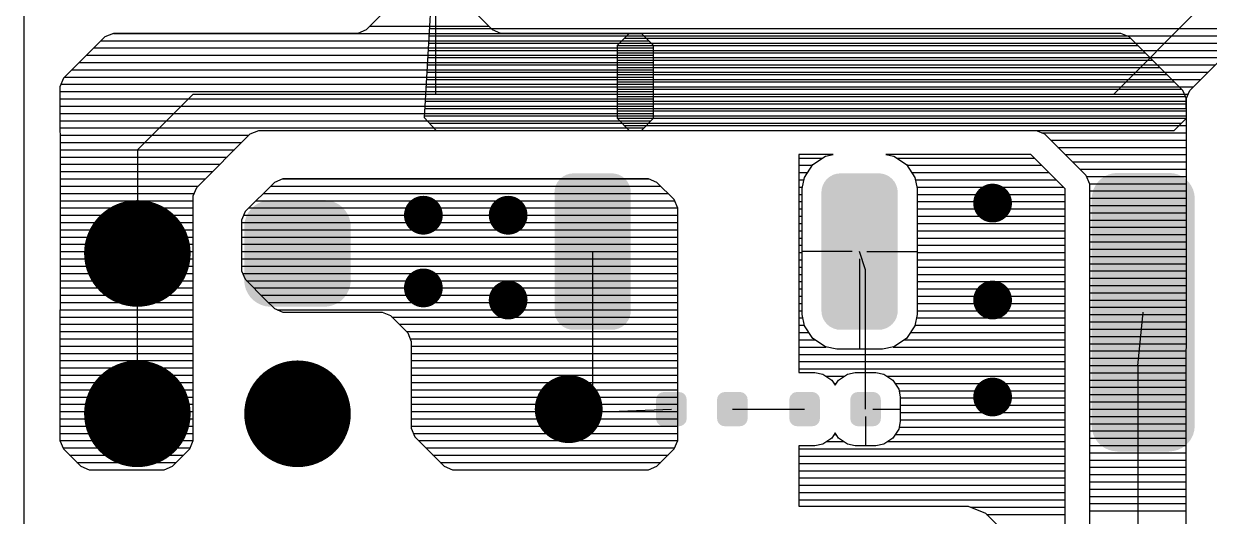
# Model space of a CAD drawing. Extents: x 295 to 953, y 10 to 290.
# Drawn here: x 522.5 to 590.9, y 114.9 to 143.3 of the extents above; entities that cross this region are included whole.
import ezdxf

# ---------------------------------------------------------------- set-up
doc = ezdxf.new("R2010")
doc.units = 0
doc.header["$LTSCALE"] = 5
doc.header["$MEASUREMENT"] = 0
doc.layers.get('0').update_dxf_attribs({"linetype": 'CONTINUOUS', "lineweight": 25})

msp = doc.modelspace()

# ---------------------------------------------------------------- linework, layer by layer
for p, q in [((522.478, 271.397), (522.478, 75.599)), ((546.227, 153.239), (546.227, 139.269)), ((546.227, 149.048), (545.567, 137.917)), ((543.924, 144.656), (542.237, 142.968)), ((549.512, 142.968), (547.825, 144.656)), ((590.232, 144.159), (585.343, 139.269)), ((542.237, 142.968), (541.745, 142.762)), ((542.455, 143.181), (549.3, 143.181)), ((545.869, 143.041), (614.959, 143.041)), ((550.004, 142.762), (549.512, 142.968)), ((527.16, 142.56), (524.774, 140.174)), ((526.942, 142.343), (558.52, 142.343)), ((527.652, 142.762), (527.16, 142.56)), ((527.652, 142.762), (550.004, 142.762)), ((541.745, 142.762), (527.652, 142.762)), ((545.847, 142.622), (592.976, 142.622)), ((550.004, 142.762), (558.101, 142.762)), ((558.101, 142.762), (550.004, 142.762)), ((557.403, 142.762), (556.704, 142.063)), ((557.118, 142.482), (586.32, 142.482)), ((579.056, 142.762), (557.403, 142.762)), ((558.8, 142.063), (558.101, 142.762)), ((585.75, 142.762), (579.056, 142.762)), ((586.242, 142.56), (585.75, 142.762)), ((589.327, 139.476), (586.242, 142.56)), ((589.735, 139.476), (592.819, 142.56)), ((526.523, 141.923), (558.8, 141.923)), ((545.796, 141.784), (592.043, 141.784)), ((545.819, 142.203), (592.462, 142.203)), ((556.704, 142.063), (586.74, 142.063)), ((556.704, 142.063), (556.704, 137.872)), ((556.704, 141.644), (587.159, 141.644)), ((558.8, 137.872), (558.8, 142.063)), ((525.685, 141.085), (558.8, 141.085)), ((526.104, 141.504), (558.8, 141.504)), ((545.746, 140.946), (591.204, 140.946)), ((545.774, 141.365), (591.623, 141.365)), ((556.704, 141.225), (587.578, 141.225)), ((524.774, 140.174), (524.567, 139.683)), ((524.847, 140.247), (558.8, 140.247)), ((525.266, 140.666), (558.8, 140.666)), ((545.724, 140.526), (590.785, 140.526)), ((556.704, 140.806), (587.997, 140.806)), ((556.704, 140.387), (588.416, 140.387)), ((524.567, 139.683), (524.573, 134.38)), ((524.635, 139.828), (558.8, 139.828)), ((545.673, 139.688), (589.947, 139.688)), ((545.696, 140.107), (590.366, 140.107)), ((556.704, 139.968), (588.835, 139.968)), ((556.704, 139.549), (589.254, 139.549)), ((524.567, 139.409), (558.8, 139.409)), ((524.567, 138.99), (558.8, 138.99)), ((532.257, 139.269), (529.032, 136.05)), ((532.257, 139.269), (546.227, 139.269)), ((545.623, 138.85), (589.528, 138.85)), ((545.651, 139.269), (589.651, 139.269)), ((556.704, 139.129), (589.466, 139.129)), ((589.534, 138.984), (589.327, 139.476)), ((589.528, 138.984), (589.735, 139.476)), ((589.534, 137.872), (589.528, 138.984)), ((589.534, 135.777), (589.534, 138.984)), ((524.567, 138.571), (558.8, 138.571)), ((524.567, 138.152), (558.8, 138.152)), ((545.601, 138.431), (589.528, 138.431)), ((556.704, 138.71), (589.534, 138.71)), ((556.704, 138.291), (589.534, 138.291)), ((524.567, 137.732), (558.654, 137.732)), ((545.567, 137.917), (546.266, 137.174)), ((545.573, 138.012), (589.528, 138.012)), ((545.869, 137.593), (589.254, 137.593)), ((556.704, 137.872), (589.534, 137.872)), ((556.704, 137.872), (557.403, 137.174)), ((557.123, 137.453), (589.534, 137.453)), ((558.101, 137.174), (558.8, 137.872)), ((588.835, 137.174), (589.534, 137.872)), ((524.567, 137.313), (558.235, 137.313)), ((524.567, 136.894), (535.464, 136.894)), ((532.458, 133.888), (535.542, 136.972)), ((535.542, 136.972), (536.034, 137.174)), ((536.034, 137.174), (558.101, 137.174)), ((546.266, 137.174), (588.835, 137.174)), ((546.266, 137.174), (588.835, 137.174)), ((557.403, 137.174), (580.861, 137.174)), ((580.861, 137.174), (581.353, 136.972)), ((581.196, 137.034), (589.534, 137.034)), ((581.353, 136.972), (583.739, 134.586)), ((524.567, 136.475), (535.045, 136.475)), ((581.71, 136.615), (589.534, 136.615)), ((582.129, 136.196), (589.534, 136.196)), ((524.567, 136.056), (534.626, 136.056)), ((524.567, 135.637), (534.207, 135.637)), ((529.032, 136.05), (529.032, 130.082)), ((569.171, 135.777), (567.176, 135.777)), ((567.176, 135.777), (567.176, 123.215)), ((567.176, 135.581), (568.562, 135.581)), ((567.986, 135.201), (568.724, 135.687)), ((568.724, 135.687), (569.171, 135.777)), ((580.57, 135.777), (572.205, 135.777)), ((572.205, 135.777), (572.652, 135.687)), ((572.652, 135.687), (573.384, 135.201)), ((572.814, 135.581), (580.766, 135.581)), ((582.549, 133.804), (580.57, 135.777)), ((582.549, 135.777), (589.528, 135.777)), ((589.528, 98.348), (589.534, 135.777)), ((524.567, 135.218), (533.788, 135.218)), ((524.567, 134.799), (533.369, 134.799)), ((567.176, 135.162), (567.964, 135.162)), ((567.176, 134.743), (567.684, 134.743)), ((567.5, 134.463), (567.986, 135.201)), ((573.384, 135.201), (573.876, 134.463)), ((573.412, 135.162), (581.185, 135.162)), ((573.692, 134.743), (581.604, 134.743)), ((582.968, 135.358), (589.528, 135.358)), ((583.387, 134.938), (589.528, 134.938)), ((524.567, 134.38), (532.949, 134.38)), ((524.573, 134.38), (524.567, 119.303)), ((536.939, 134.178), (535.252, 132.491)), ((537.431, 134.38), (536.939, 134.178)), ((537.431, 134.38), (558.509, 134.38)), ((558.509, 134.38), (537.431, 134.38)), ((559.001, 134.178), (558.509, 134.38)), ((559.99, 133.189), (559.001, 134.178)), ((567.176, 134.324), (567.472, 134.324)), ((567.372, 133.821), (567.5, 134.463)), ((573.876, 134.463), (574.005, 133.821)), ((573.904, 134.324), (582.023, 134.324)), ((583.739, 134.586), (583.946, 134.095)), ((583.767, 134.519), (589.528, 134.519)), ((583.94, 134.1), (589.528, 134.1)), ((583.946, 134.095), (583.946, 114.123)), ((524.567, 133.961), (532.53, 133.961)), ((524.567, 133.541), (532.318, 133.541)), ((532.251, 133.396), (532.458, 133.888)), ((532.257, 130.887), (532.251, 133.396)), ((536.302, 133.541), (559.638, 133.541)), ((536.721, 133.961), (559.219, 133.961)), ((567.176, 133.905), (567.388, 133.905)), ((567.176, 133.486), (567.372, 133.486)), ((567.372, 126.562), (567.372, 133.821)), ((573.988, 133.905), (582.442, 133.905)), ((574.005, 133.821), (574.005, 126.562)), ((574.005, 133.486), (582.543, 133.486)), ((582.543, 113.441), (582.549, 133.804)), ((583.946, 133.681), (589.528, 133.681)), ((524.567, 133.122), (532.251, 133.122)), ((524.567, 132.703), (532.251, 132.703)), ((535.464, 132.703), (560.191, 132.703)), ((535.883, 133.122), (560.018, 133.122)), ((560.197, 132.698), (559.99, 133.189)), ((560.197, 132.284), (560.197, 132.698)), ((567.176, 133.066), (567.372, 133.066)), ((574.005, 133.066), (582.543, 133.066)), ((583.946, 133.262), (589.528, 133.262)), ((583.946, 132.843), (589.528, 132.843)), ((524.567, 132.284), (532.251, 132.284)), ((535.252, 132.491), (535.045, 131.999)), ((535.045, 131.999), (535.045, 129.082)), ((535.168, 132.284), (560.197, 132.284)), ((560.197, 119.303), (560.197, 132.284)), ((567.176, 132.647), (567.372, 132.647)), ((567.176, 132.228), (567.372, 132.228)), ((574.005, 132.647), (582.543, 132.647)), ((574.005, 132.228), (582.543, 132.228)), ((583.946, 132.424), (589.528, 132.424)), ((583.946, 132.005), (589.528, 132.005)), ((524.567, 131.865), (532.251, 131.865)), ((524.567, 131.446), (532.251, 131.446)), ((535.045, 131.865), (560.197, 131.865)), ((535.045, 131.446), (560.197, 131.446)), ((567.176, 131.809), (567.372, 131.809)), ((567.176, 131.39), (567.372, 131.39)), ((574.005, 131.809), (582.543, 131.809)), ((574.005, 131.39), (582.543, 131.39)), ((583.946, 131.586), (589.528, 131.586)), ((524.567, 131.027), (532.251, 131.027)), ((524.567, 130.608), (532.257, 130.608)), ((532.257, 119.303), (532.257, 130.887)), ((535.045, 131.027), (560.197, 131.027)), ((535.045, 130.608), (560.197, 130.608)), ((567.176, 130.971), (567.372, 130.971)), ((574.005, 130.971), (582.543, 130.971)), ((583.946, 131.167), (589.528, 131.167)), ((583.946, 130.747), (589.528, 130.747)), ((524.567, 130.189), (532.257, 130.189)), ((529.032, 120.84), (529.032, 130.082)), ((535.045, 130.189), (560.197, 130.189)), ((555.29, 130.189), (555.29, 120.929)), ((567.176, 130.552), (567.372, 130.552)), ((567.176, 130.133), (567.372, 130.133)), ((570.266, 130.189), (567.372, 130.189)), ((571.032, 129.144), (570.685, 130.189)), ((571.104, 130.189), (574.005, 130.189)), ((574.005, 130.552), (582.543, 130.552)), ((574.005, 130.133), (582.543, 130.133)), ((583.946, 130.328), (589.528, 130.328)), ((524.567, 129.77), (532.257, 129.77)), ((524.567, 129.35), (532.257, 129.35)), ((535.045, 129.77), (560.197, 129.77)), ((535.045, 129.35), (560.197, 129.35)), ((567.176, 129.714), (567.372, 129.714)), ((567.176, 129.295), (567.372, 129.295)), ((570.685, 129.77), (570.685, 124.561)), ((574.005, 129.714), (582.543, 129.714)), ((574.005, 129.295), (582.543, 129.295)), ((583.946, 129.909), (589.528, 129.909)), ((583.946, 129.49), (589.528, 129.49)), ((524.567, 128.931), (532.257, 128.931)), ((535.045, 129.082), (535.252, 128.59)), ((535.112, 128.931), (560.197, 128.931)), ((535.252, 128.59), (536.448, 127.395)), ((567.176, 128.875), (567.372, 128.875)), ((571.032, 121.108), (571.032, 129.144)), ((574.005, 128.875), (582.543, 128.875)), ((583.946, 129.071), (589.528, 129.071)), ((583.946, 128.652), (589.528, 128.652)), ((524.567, 128.512), (532.257, 128.512)), ((524.567, 128.093), (532.257, 128.093)), ((535.324, 128.512), (560.197, 128.512)), ((535.743, 128.093), (560.197, 128.093)), ((567.176, 128.456), (567.372, 128.456)), ((567.176, 128.037), (567.372, 128.037)), ((574.005, 128.456), (582.543, 128.456)), ((574.005, 128.037), (582.543, 128.037)), ((583.946, 128.233), (589.528, 128.233)), ((524.567, 127.674), (532.257, 127.674)), ((524.567, 127.255), (532.257, 127.255)), ((536.168, 127.674), (560.197, 127.674)), ((536.448, 127.395), (536.939, 126.903)), ((536.587, 127.255), (560.197, 127.255)), ((567.176, 127.618), (567.372, 127.618)), ((567.176, 127.199), (567.372, 127.199)), ((574.005, 127.618), (582.543, 127.618)), ((574.005, 127.199), (582.543, 127.199)), ((583.946, 127.814), (589.528, 127.814)), ((583.946, 127.395), (589.528, 127.395)), ((524.567, 126.836), (532.257, 126.836)), ((536.939, 126.903), (537.431, 126.696)), ((537.096, 126.836), (560.197, 126.836)), ((537.431, 126.696), (543.142, 126.696)), ((543.142, 126.696), (543.634, 126.495)), ((567.176, 126.78), (567.372, 126.78)), ((567.5, 125.914), (567.372, 126.562)), ((574.005, 126.562), (573.876, 125.914)), ((574.005, 126.78), (582.543, 126.78)), ((583.946, 126.976), (589.528, 126.976)), ((583.946, 126.556), (589.528, 126.556)), ((586.74, 123.595), (587.047, 126.696)), ((524.567, 126.417), (532.257, 126.417)), ((524.567, 125.998), (532.257, 125.998)), ((543.634, 126.495), (544.623, 125.506)), ((543.712, 126.417), (560.197, 126.417)), ((544.131, 125.998), (560.197, 125.998)), ((567.176, 126.361), (567.411, 126.361)), ((567.176, 125.942), (567.494, 125.942)), ((567.986, 125.182), (567.5, 125.914)), ((573.876, 125.914), (573.384, 125.182)), ((573.882, 125.942), (582.543, 125.942)), ((573.965, 126.361), (582.543, 126.361)), ((583.946, 126.137), (589.528, 126.137)), ((524.567, 125.579), (532.257, 125.579)), ((524.567, 125.159), (532.257, 125.159)), ((544.55, 125.579), (560.197, 125.579)), ((544.623, 125.506), (544.83, 125.014)), ((544.762, 125.159), (560.197, 125.159)), ((567.176, 125.523), (567.763, 125.523)), ((568.724, 124.69), (567.986, 125.182)), ((573.384, 125.182), (572.652, 124.69)), ((573.613, 125.523), (582.543, 125.523)), ((583.946, 125.718), (589.528, 125.718)), ((583.946, 125.299), (589.528, 125.299)), ((524.567, 124.74), (532.257, 124.74)), ((544.83, 125.014), (544.824, 120.002)), ((544.824, 124.74), (560.197, 124.74)), ((567.176, 125.104), (568.104, 125.104)), ((567.176, 124.684), (568.752, 124.684)), ((569.372, 124.561), (568.724, 124.69)), ((572.004, 124.561), (569.372, 124.561)), ((572.652, 124.69), (572.004, 124.561)), ((572.624, 124.684), (582.543, 124.684)), ((573.272, 125.104), (582.543, 125.104)), ((583.946, 124.88), (589.528, 124.88)), ((583.946, 124.461), (589.528, 124.461)), ((524.567, 124.321), (532.257, 124.321)), ((524.567, 123.902), (532.257, 123.902)), ((544.824, 124.321), (560.197, 124.321)), ((544.824, 123.902), (560.197, 123.902)), ((567.176, 124.265), (582.543, 124.265)), ((567.176, 123.846), (582.543, 123.846)), ((583.946, 124.042), (589.528, 124.042)), ((524.567, 123.483), (532.257, 123.483)), ((544.824, 123.483), (560.197, 123.483)), ((567.176, 123.427), (582.543, 123.427)), ((567.176, 123.215), (568.109, 123.215)), ((568.109, 123.215), (568.562, 123.125)), ((568.562, 123.125), (569.076, 122.785)), ((569.473, 122.785), (569.987, 123.125)), ((569.987, 123.125), (570.439, 123.215)), ((570.439, 123.215), (571.63, 123.215)), ((571.032, 121.527), (571.032, 123.215)), ((571.63, 123.215), (572.082, 123.125)), ((572.082, 123.125), (572.596, 122.785)), ((583.946, 123.623), (589.528, 123.623)), ((583.946, 123.204), (589.528, 123.204)), ((586.74, 123.595), (586.74, 94.565)), ((524.567, 123.064), (532.257, 123.064)), ((524.567, 122.645), (532.257, 122.645)), ((544.824, 123.064), (560.197, 123.064)), ((544.824, 122.645), (560.197, 122.645)), ((568.741, 123.008), (569.808, 123.008)), ((569.076, 122.785), (569.277, 122.488)), ((569.204, 122.589), (569.344, 122.589)), ((569.277, 122.488), (569.473, 122.785)), ((572.255, 123.008), (582.543, 123.008)), ((572.596, 122.785), (572.943, 122.265)), ((572.725, 122.589), (582.543, 122.589)), ((583.946, 122.785), (589.528, 122.785)), ((524.567, 122.226), (532.257, 122.226)), ((524.567, 121.807), (532.257, 121.807)), ((544.824, 122.226), (560.197, 122.226)), ((544.824, 121.807), (560.197, 121.807)), ((572.943, 122.265), (573.032, 121.812)), ((572.96, 122.17), (582.543, 122.17)), ((573.032, 121.812), (573.032, 120.404)), ((573.032, 121.751), (582.543, 121.751)), ((583.946, 122.365), (589.528, 122.365)), ((583.946, 121.946), (589.528, 121.946)), ((524.567, 121.388), (532.257, 121.388)), ((544.824, 121.388), (560.197, 121.388)), ((555.29, 120.929), (553.91, 121.108)), ((553.91, 121.108), (555.29, 120.929)), ((555.301, 120.929), (559.833, 121.108)), ((563.348, 121.108), (567.517, 121.108)), ((571.451, 121.108), (573.032, 121.108)), ((573.032, 121.332), (582.543, 121.332)), ((583.946, 121.527), (589.528, 121.527)), ((583.946, 121.108), (589.528, 121.108)), ((524.567, 120.968), (532.257, 120.968)), ((524.567, 120.549), (532.257, 120.549)), ((544.824, 120.968), (560.197, 120.968)), ((544.824, 120.549), (560.197, 120.549)), ((555.301, 120.929), (555.29, 120.929)), ((555.29, 120.393), (555.301, 120.929)), ((555.29, 120.929), (555.301, 120.929)), ((555.29, 120.929), (555.29, 120.393)), ((571.032, 120.689), (571.032, 119.001)), ((573.032, 120.404), (572.943, 119.951)), ((573.032, 120.913), (582.543, 120.913)), ((573.032, 120.493), (582.543, 120.493)), ((583.946, 120.689), (589.528, 120.689)), ((524.567, 120.13), (532.257, 120.13)), ((524.567, 119.711), (532.257, 119.711)), ((544.824, 120.13), (560.197, 120.13)), ((544.824, 120.002), (545.031, 119.51)), ((544.947, 119.711), (560.197, 119.711)), ((569.277, 119.733), (569.076, 119.437)), ((569.473, 119.437), (569.277, 119.733)), ((572.943, 119.951), (572.596, 119.437)), ((572.965, 120.074), (582.543, 120.074)), ((583.946, 120.27), (589.528, 120.27)), ((583.946, 119.851), (589.528, 119.851)), ((524.567, 119.303), (524.774, 118.811)), ((524.573, 119.292), (532.251, 119.292)), ((532.05, 118.811), (532.257, 119.303)), ((545.031, 119.51), (546.718, 117.822)), ((545.243, 119.292), (560.191, 119.292)), ((559.99, 118.811), (560.197, 119.303)), ((568.109, 119.001), (567.182, 119.001)), ((567.182, 119.001), (567.182, 115.52)), ((568.562, 119.091), (568.109, 119.001)), ((569.076, 119.437), (568.562, 119.091)), ((568.78, 119.236), (569.769, 119.236)), ((569.227, 119.655), (569.322, 119.655)), ((569.987, 119.091), (569.473, 119.437)), ((570.439, 119.001), (569.987, 119.091)), ((571.63, 119.001), (570.439, 119.001)), ((572.082, 119.091), (571.63, 119.001)), ((572.596, 119.437), (572.082, 119.091)), ((572.3, 119.236), (582.543, 119.236)), ((572.742, 119.655), (582.543, 119.655)), ((583.946, 119.432), (589.528, 119.432)), ((583.946, 119.013), (589.528, 119.013)), ((524.746, 118.873), (532.078, 118.873)), ((524.774, 118.811), (525.763, 117.822)), ((525.126, 118.454), (531.698, 118.454)), ((531.061, 117.822), (532.05, 118.811)), ((545.662, 118.873), (560.018, 118.873)), ((546.081, 118.454), (559.638, 118.454)), ((559.001, 117.822), (559.99, 118.811)), ((567.182, 118.817), (582.543, 118.817)), ((567.182, 118.398), (582.543, 118.398)), ((583.946, 118.594), (589.528, 118.594)), ((525.545, 118.035), (531.279, 118.035)), ((525.763, 117.822), (526.255, 117.616)), ((526.255, 117.616), (526.669, 117.616)), ((526.669, 117.616), (530.569, 117.616)), ((530.569, 117.616), (531.061, 117.822)), ((546.5, 118.035), (559.219, 118.035)), ((546.718, 117.822), (547.21, 117.616)), ((547.21, 117.616), (550.418, 117.616)), ((550.418, 117.616), (558.509, 117.616)), ((558.509, 117.616), (559.001, 117.822)), ((567.182, 117.979), (582.543, 117.979)), ((583.946, 118.174), (589.528, 118.174)), ((583.946, 117.755), (589.528, 117.755)), ((567.182, 117.56), (582.543, 117.56)), ((567.182, 117.141), (582.543, 117.141)), ((583.946, 117.336), (589.528, 117.336)), ((567.182, 116.722), (582.543, 116.722)), ((567.182, 116.302), (582.543, 116.302)), ((583.946, 116.917), (589.528, 116.917)), ((583.946, 116.498), (589.528, 116.498)), ((567.182, 115.883), (582.543, 115.883)), ((583.946, 116.079), (589.528, 116.079)), ((583.946, 115.66), (589.528, 115.66)), ((567.182, 115.52), (576.944, 115.52)), ((576.944, 115.52), (577.955, 115.107)), ((577.083, 115.464), (582.543, 115.464)), ((577.955, 115.107), (579.335, 113.726)), ((578.011, 115.045), (582.543, 115.045)), ((583.946, 115.241), (589.528, 115.241))]:
    msp.add_line(p, q)
for points, const_width in [([(577.799, 132.983, 1), (578.916, 132.983, 1)], 1.118), ([(544.969, 132.284, 1), (546.087, 132.284, 1)], 1.118), ([(549.859, 132.284, 1), (550.976, 132.284, 1)], 1.118), ([(527.496, 130.082, 1), (530.569, 130.082, 1)], 3.073), ([(544.969, 128.093, 1), (546.087, 128.093, 1)], 1.118), ([(549.859, 127.395, 1), (550.976, 127.395, 1)], 1.118), ([(577.799, 127.395, 1), (578.916, 127.395, 1)], 1.118), ([(527.496, 120.84, 1), (530.569, 120.84, 1)], 3.073), ([(536.733, 120.84, 1), (539.806, 120.84, 1)], 3.073), ([(552.932, 121.108, 1), (554.888, 121.108, 1)], 1.956), ([(577.799, 121.807, 1), (578.916, 121.807, 1)], 1.118), ([(528.753, 120.84, 1), (529.312, 120.84, 1)], 0.559), ([(537.85, 120.84, 1), (538.688, 120.84, 1)], 0.838), ([(537.99, 120.84, 1), (538.549, 120.84, 1)], 0.559), ([(537.99, 120.84, 1), (538.549, 120.84, 1)], 0.559)]:
    msp.add_lwpolyline(points, format="xyb", close=True, dxfattribs=dict(const_width=const_width))
for points in [[(585.304, 134.699), (585.56, 134.722), (588.782, 134.699), (588.533, 134.722)], [(585.56, 134.722), (585.56, 134.726), (588.533, 134.722), (588.533, 134.726)], [(553.161, 133.989), (553.181, 134.029), (557.416, 133.989), (557.404, 134.029)], [(553.181, 134.029), (553.26, 134.187), (557.404, 134.029), (557.317, 134.187)], [(553.26, 134.187), (553.288, 134.223), (557.317, 134.187), (557.297, 134.223)], [(553.288, 134.223), (553.397, 134.361), (557.297, 134.223), (557.179, 134.361)], [(553.397, 134.361), (553.433, 134.392), (557.179, 134.361), (557.153, 134.392)], [(553.433, 134.392), (553.566, 134.504), (557.153, 134.392), (557.009, 134.504)], [(553.566, 134.504), (553.609, 134.528), (557.009, 134.504), (556.978, 134.528)], [(553.609, 134.528), (553.76, 134.611), (556.978, 134.528), (556.813, 134.611)], [(553.76, 134.611), (553.812, 134.627), (556.813, 134.611), (556.78, 134.627)], [(553.812, 134.627), (553.972, 134.676), (556.78, 134.627), (556.595, 134.676)], [(553.972, 134.676), (554.05, 134.684), (556.595, 134.676), (556.566, 134.684)], [(554.05, 134.684), (554.192, 134.698), (556.566, 134.684), (556.388, 134.698)], [(568.556, 133.989), (568.576, 134.029), (572.811, 133.989), (572.799, 134.029)], [(568.576, 134.029), (568.655, 134.187), (572.799, 134.029), (572.712, 134.187)], [(568.655, 134.187), (568.683, 134.223), (572.712, 134.187), (572.692, 134.223)], [(568.683, 134.223), (568.792, 134.361), (572.692, 134.223), (572.574, 134.361)], [(568.792, 134.361), (568.828, 134.392), (572.574, 134.361), (572.548, 134.392)], [(568.828, 134.392), (568.961, 134.504), (572.548, 134.392), (572.404, 134.504)], [(568.961, 134.504), (569.004, 134.528), (572.404, 134.504), (572.373, 134.528)], [(569.004, 134.528), (569.155, 134.611), (572.373, 134.528), (572.208, 134.611)], [(569.155, 134.611), (569.207, 134.627), (572.208, 134.611), (572.175, 134.627)], [(569.207, 134.627), (569.367, 134.676), (572.175, 134.627), (571.99, 134.676)], [(569.367, 134.676), (569.445, 134.684), (571.99, 134.676), (571.961, 134.684)], [(569.445, 134.684), (569.587, 134.698), (571.961, 134.684), (571.783, 134.698)], [(584.28, 133.987), (584.424, 134.191), (589.813, 133.987), (589.67, 134.191)], [(584.424, 134.191), (584.428, 134.197), (589.67, 134.191), (589.665, 134.197)], [(584.428, 134.197), (584.606, 134.373), (589.665, 134.197), (589.489, 134.373)], [(584.606, 134.373), (584.611, 134.378), (589.489, 134.373), (589.482, 134.378)], [(584.611, 134.378), (584.817, 134.521), (589.482, 134.378), (589.278, 134.521)], [(584.817, 134.521), (584.822, 134.525), (589.278, 134.521), (589.27, 134.525)], [(584.822, 134.525), (585.05, 134.63), (589.27, 134.525), (589.045, 134.63)], [(585.05, 134.63), (585.056, 134.633), (589.045, 134.63), (589.036, 134.633)], [(585.056, 134.633), (585.299, 134.698), (589.036, 134.633), (588.797, 134.698)], [(585.299, 134.698), (585.304, 134.699), (588.797, 134.698), (588.782, 134.699)], [(553.089, 133.597), (553.103, 133.775), (557.492, 133.597), (557.474, 133.775)], [(553.091, 133.519), (553.089, 133.597), (557.489, 133.519), (557.492, 133.597)], [(553.091, 126.858), (553.091, 133.519), (557.489, 126.858), (557.489, 133.519)], [(553.103, 133.775), (553.115, 133.818), (557.474, 133.775), (557.47, 133.818)], [(553.115, 133.818), (553.161, 133.989), (557.47, 133.818), (557.416, 133.989)], [(568.484, 133.597), (568.498, 133.775), (572.887, 133.597), (572.869, 133.775)], [(568.486, 133.519), (568.484, 133.597), (572.884, 133.519), (572.887, 133.597)], [(568.486, 126.858), (568.486, 133.519), (572.884, 126.858), (572.884, 133.519)], [(568.498, 133.775), (568.509, 133.818), (572.869, 133.775), (572.865, 133.818)], [(568.509, 133.818), (568.556, 133.989), (572.865, 133.818), (572.811, 133.989)], [(584.077, 133.242), (584.101, 133.499), (590.017, 133.242), (589.994, 133.499)], [(584.101, 133.506), (584.168, 133.747), (589.992, 133.506), (589.927, 133.747)], [(584.101, 133.499), (584.101, 133.506), (589.994, 133.499), (589.992, 133.506)], [(584.168, 133.747), (584.17, 133.754), (589.927, 133.747), (589.924, 133.754)], [(584.17, 133.754), (584.277, 133.98), (589.924, 133.754), (589.818, 133.98)], [(584.277, 133.98), (584.28, 133.987), (589.818, 133.98), (589.813, 133.987)], [(535.575, 132.63), (535.727, 132.777), (540.958, 132.63), (540.817, 132.777)], [(535.727, 132.777), (535.763, 132.812), (540.817, 132.777), (540.769, 132.812)], [(535.763, 132.812), (535.94, 132.932), (540.769, 132.812), (540.605, 132.932)], [(535.94, 132.932), (535.98, 132.959), (540.605, 132.932), (540.55, 132.959)], [(535.98, 132.959), (536.176, 133.048), (540.55, 132.959), (540.371, 133.048)], [(536.176, 133.048), (536.218, 133.067), (540.371, 133.048), (540.307, 133.067)], [(536.218, 133.067), (536.433, 133.123), (540.307, 133.067), (540.12, 133.123)], [(536.433, 133.123), (536.472, 133.134), (540.12, 133.123), (540.036, 133.134)], [(536.472, 133.134), (536.721, 133.155), (540.036, 133.134), (539.86, 133.155)], [(536.721, 133.155), (536.733, 133.156), (539.86, 133.155), (539.806, 133.156)], [(584.077, 133.24), (584.077, 133.242), (590.017, 133.24), (590.017, 133.242)], [(584.077, 120.153), (584.077, 133.24), (590.017, 120.153), (590.017, 133.24)], [(535.228, 131.933), (535.288, 132.133), (541.306, 131.933), (541.254, 132.133)], [(535.288, 132.133), (535.303, 132.184), (541.254, 132.133), (541.231, 132.184)], [(535.303, 132.184), (535.397, 132.372), (541.231, 132.184), (541.146, 132.372)], [(535.397, 132.372), (535.42, 132.419), (541.146, 132.372), (541.114, 132.419)], [(535.42, 132.419), (535.545, 132.588), (541.114, 132.419), (540.998, 132.588)], [(535.545, 132.588), (535.575, 132.63), (540.998, 132.588), (540.958, 132.63)], [(535.196, 131.619), (535.197, 131.673), (541.343, 131.619), (541.338, 131.673)], [(535.196, 128.546), (535.196, 131.619), (541.343, 128.546), (541.343, 131.619)], [(535.197, 131.673), (535.222, 131.88), (541.338, 131.673), (541.32, 131.88)], [(535.222, 131.88), (535.228, 131.933), (541.32, 131.88), (541.306, 131.933)], [(535.2, 128.492), (535.196, 128.546), (541.342, 128.492), (541.343, 128.546)], [(535.218, 128.285), (535.2, 128.492), (541.317, 128.285), (541.342, 128.492)], [(535.232, 128.232), (535.218, 128.285), (541.31, 128.232), (541.317, 128.285)], [(535.284, 128.031), (535.232, 128.232), (541.25, 128.031), (541.31, 128.232)], [(535.308, 127.981), (535.284, 128.031), (541.235, 127.981), (541.25, 128.031)], [(535.393, 127.793), (535.308, 127.981), (541.142, 127.793), (541.235, 127.981)], [(535.425, 127.746), (535.393, 127.793), (541.118, 127.746), (541.142, 127.793)], [(535.54, 127.577), (535.425, 127.746), (540.994, 127.577), (541.118, 127.746)], [(535.58, 127.535), (535.54, 127.577), (540.964, 127.535), (540.994, 127.577)], [(535.722, 127.388), (535.58, 127.535), (540.811, 127.388), (540.964, 127.535)], [(535.77, 127.353), (535.722, 127.388), (540.775, 127.353), (540.811, 127.388)], [(535.933, 127.233), (535.77, 127.353), (540.599, 127.233), (540.775, 127.353)], [(535.988, 127.206), (535.933, 127.233), (540.559, 127.206), (540.599, 127.233)], [(536.168, 127.117), (535.988, 127.206), (540.362, 127.117), (540.559, 127.206)], [(536.231, 127.098), (536.168, 127.117), (540.32, 127.098), (540.362, 127.117)], [(536.418, 127.041), (536.231, 127.098), (540.106, 127.041), (540.32, 127.098)], [(536.502, 127.031), (536.418, 127.041), (540.067, 127.031), (540.106, 127.041)], [(536.678, 127.01), (536.502, 127.031), (539.817, 127.01), (540.067, 127.031)], [(536.733, 127.009), (536.678, 127.01), (539.806, 127.009), (539.817, 127.01)], [(553.089, 126.78), (553.091, 126.858), (557.492, 126.78), (557.489, 126.858)], [(553.107, 126.602), (553.089, 126.78), (557.478, 126.602), (557.492, 126.78)], [(553.111, 126.559), (553.107, 126.602), (557.466, 126.559), (557.478, 126.602)], [(553.164, 126.388), (553.111, 126.559), (557.42, 126.388), (557.466, 126.559)], [(568.484, 126.78), (568.486, 126.858), (572.887, 126.78), (572.884, 126.858)], [(568.502, 126.602), (568.484, 126.78), (572.872, 126.602), (572.887, 126.78)], [(568.506, 126.559), (568.502, 126.602), (572.861, 126.559), (572.872, 126.602)], [(568.559, 126.388), (568.506, 126.559), (572.815, 126.388), (572.861, 126.559)], [(553.177, 126.348), (553.164, 126.388), (557.4, 126.348), (557.42, 126.388)], [(553.264, 126.19), (553.177, 126.348), (557.321, 126.19), (557.4, 126.348)], [(553.284, 126.154), (553.264, 126.19), (557.292, 126.154), (557.321, 126.19)], [(553.401, 126.016), (553.284, 126.154), (557.184, 126.016), (557.292, 126.154)], [(553.428, 125.985), (553.401, 126.016), (557.148, 125.985), (557.184, 126.016)], [(553.572, 125.873), (553.428, 125.985), (557.015, 125.873), (557.148, 125.985)], [(553.602, 125.849), (553.572, 125.873), (556.971, 125.849), (557.015, 125.873)], [(553.768, 125.766), (553.602, 125.849), (556.82, 125.766), (556.971, 125.849)], [(568.572, 126.348), (568.559, 126.388), (572.795, 126.348), (572.815, 126.388)], [(568.659, 126.19), (568.572, 126.348), (572.716, 126.19), (572.795, 126.348)], [(568.679, 126.154), (568.659, 126.19), (572.687, 126.154), (572.716, 126.19)], [(568.796, 126.016), (568.679, 126.154), (572.579, 126.016), (572.687, 126.154)], [(568.823, 125.985), (568.796, 126.016), (572.542, 125.985), (572.579, 126.016)], [(568.966, 125.873), (568.823, 125.985), (572.41, 125.873), (572.542, 125.985)], [(568.997, 125.849), (568.966, 125.873), (572.366, 125.849), (572.41, 125.873)], [(569.163, 125.766), (568.997, 125.849), (572.215, 125.766), (572.366, 125.849)], [(553.8, 125.75), (553.768, 125.766), (556.768, 125.75), (556.82, 125.766)], [(553.985, 125.701), (553.8, 125.75), (556.609, 125.701), (556.768, 125.75)], [(554.015, 125.693), (553.985, 125.701), (556.53, 125.693), (556.609, 125.701)], [(554.192, 125.679), (554.015, 125.693), (556.388, 125.679), (556.53, 125.693)], [(569.195, 125.75), (569.163, 125.766), (572.163, 125.75), (572.215, 125.766)], [(569.38, 125.701), (569.195, 125.75), (572.004, 125.701), (572.163, 125.75)], [(569.409, 125.693), (569.38, 125.701), (571.925, 125.693), (572.004, 125.701)], [(569.587, 125.679), (569.409, 125.693), (571.783, 125.679), (571.925, 125.693)], [(558.953, 121.659), (558.972, 121.781), (560.713, 121.659), (560.693, 121.781)], [(558.972, 121.781), (558.979, 121.796), (560.693, 121.781), (560.69, 121.796)], [(558.979, 121.796), (559.033, 121.907), (560.69, 121.796), (560.631, 121.907)], [(559.033, 121.907), (559.045, 121.919), (560.631, 121.907), (560.625, 121.919)], [(559.045, 121.919), (559.13, 122.007), (560.625, 121.919), (560.533, 122.007)], [(559.13, 122.007), (559.148, 122.016), (560.533, 122.007), (560.524, 122.016)], [(559.148, 122.016), (559.254, 122.071), (560.524, 122.016), (560.407, 122.071)], [(559.254, 122.071), (559.283, 122.076), (560.407, 122.071), (560.398, 122.076)], [(559.283, 122.076), (559.392, 122.094), (560.398, 122.076), (560.275, 122.094)], [(559.392, 122.094), (559.392, 122.097), (560.275, 122.094), (560.275, 122.097)], [(562.468, 121.659), (562.487, 121.781), (564.228, 121.659), (564.207, 121.781)], [(562.487, 121.781), (562.494, 121.796), (564.207, 121.781), (564.205, 121.796)], [(562.494, 121.796), (562.548, 121.907), (564.205, 121.796), (564.146, 121.907)], [(562.548, 121.907), (562.56, 121.919), (564.146, 121.907), (564.14, 121.919)], [(562.56, 121.919), (562.645, 122.007), (564.14, 121.919), (564.048, 122.007)], [(562.645, 122.007), (562.662, 122.016), (564.048, 122.007), (564.039, 122.016)], [(562.662, 122.016), (562.769, 122.071), (564.039, 122.016), (563.922, 122.071)], [(562.769, 122.071), (562.798, 122.076), (563.922, 122.071), (563.913, 122.076)], [(562.798, 122.076), (562.907, 122.094), (563.913, 122.076), (563.79, 122.094)], [(562.907, 122.094), (562.907, 122.097), (563.79, 122.094), (563.79, 122.097)], [(566.637, 121.659), (566.655, 121.781), (568.397, 121.659), (568.376, 121.781)], [(566.655, 121.781), (566.663, 121.796), (568.376, 121.781), (568.374, 121.796)], [(566.663, 121.796), (566.716, 121.907), (568.374, 121.796), (568.315, 121.907)], [(566.716, 121.907), (566.729, 121.919), (568.315, 121.907), (568.308, 121.919)], [(566.729, 121.919), (566.814, 122.007), (568.308, 121.919), (568.217, 122.007)], [(566.814, 122.007), (566.831, 122.016), (568.217, 122.007), (568.207, 122.016)], [(566.831, 122.016), (566.938, 122.071), (568.207, 122.016), (568.091, 122.071)], [(566.938, 122.071), (566.966, 122.076), (568.091, 122.071), (568.081, 122.076)], [(566.966, 122.076), (567.075, 122.094), (568.081, 122.076), (567.958, 122.094)], [(567.075, 122.094), (567.075, 122.097), (567.958, 122.094), (567.958, 122.097)], [(570.152, 121.659), (570.17, 121.781), (571.912, 121.659), (571.891, 121.781)], [(570.17, 121.781), (570.177, 121.796), (571.891, 121.781), (571.888, 121.796)], [(570.177, 121.796), (570.231, 121.907), (571.888, 121.796), (571.83, 121.907)], [(570.231, 121.907), (570.243, 121.919), (571.83, 121.907), (571.823, 121.919)], [(570.243, 121.919), (570.329, 122.007), (571.823, 121.919), (571.732, 122.007)], [(570.329, 122.007), (570.346, 122.016), (571.732, 122.007), (571.722, 122.016)], [(570.346, 122.016), (570.452, 122.071), (571.722, 122.016), (571.606, 122.071)], [(570.452, 122.071), (570.481, 122.076), (571.606, 122.071), (571.596, 122.076)], [(570.481, 122.076), (570.59, 122.094), (571.596, 122.076), (571.473, 122.094)], [(570.59, 122.094), (570.59, 122.097), (571.473, 122.094), (571.473, 122.097)], [(558.953, 121.656), (558.953, 121.659), (560.713, 121.656), (560.713, 121.659)], [(558.953, 120.56), (558.953, 121.656), (560.713, 120.56), (560.713, 121.656)], [(562.468, 121.656), (562.468, 121.659), (564.228, 121.656), (564.228, 121.659)], [(562.468, 120.56), (562.468, 121.656), (564.228, 120.56), (564.228, 121.656)], [(566.637, 121.656), (566.637, 121.659), (568.397, 121.656), (568.397, 121.659)], [(566.637, 120.56), (566.637, 121.656), (568.397, 120.56), (568.397, 121.656)], [(570.152, 121.656), (570.152, 121.659), (571.912, 121.656), (571.912, 121.659)], [(570.152, 120.56), (570.152, 121.656), (571.912, 120.56), (571.912, 121.656)], [(558.953, 120.558), (558.953, 120.56), (560.713, 120.558), (560.713, 120.56)], [(558.974, 120.435), (558.953, 120.558), (560.695, 120.435), (560.713, 120.558)], [(558.977, 120.42), (558.974, 120.435), (560.688, 120.42), (560.695, 120.435)], [(559.035, 120.309), (558.977, 120.42), (560.634, 120.309), (560.688, 120.42)], [(562.468, 120.558), (562.468, 120.56), (564.228, 120.558), (564.228, 120.56)], [(562.489, 120.435), (562.468, 120.558), (564.21, 120.435), (564.228, 120.558)], [(562.491, 120.42), (562.489, 120.435), (564.202, 120.42), (564.21, 120.435)], [(562.55, 120.309), (562.491, 120.42), (564.149, 120.309), (564.202, 120.42)], [(566.637, 120.558), (566.637, 120.56), (568.397, 120.558), (568.397, 120.56)], [(566.658, 120.435), (566.637, 120.558), (568.378, 120.435), (568.397, 120.558)], [(566.66, 120.42), (566.658, 120.435), (568.371, 120.42), (568.378, 120.435)], [(566.719, 120.309), (566.66, 120.42), (568.317, 120.309), (568.371, 120.42)], [(570.152, 120.558), (570.152, 120.56), (571.912, 120.558), (571.912, 120.56)], [(570.172, 120.435), (570.152, 120.558), (571.893, 120.435), (571.912, 120.558)], [(570.175, 120.42), (570.172, 120.435), (571.886, 120.42), (571.893, 120.435)], [(570.234, 120.309), (570.175, 120.42), (571.832, 120.309), (571.886, 120.42)], [(559.042, 120.297), (559.035, 120.309), (560.622, 120.297), (560.634, 120.309)], [(559.133, 120.209), (559.042, 120.297), (560.536, 120.209), (560.622, 120.297)], [(559.143, 120.2), (559.133, 120.209), (560.519, 120.2), (560.536, 120.209)], [(559.259, 120.145), (559.143, 120.2), (560.413, 120.145), (560.519, 120.2)], [(559.269, 120.14), (559.259, 120.145), (560.384, 120.14), (560.413, 120.145)], [(559.392, 120.123), (559.269, 120.14), (560.275, 120.123), (560.384, 120.14)], [(559.392, 120.119), (559.392, 120.123), (560.275, 120.119), (560.275, 120.123)], [(562.557, 120.297), (562.55, 120.309), (564.136, 120.297), (564.149, 120.309)], [(562.648, 120.209), (562.557, 120.297), (564.051, 120.209), (564.136, 120.297)], [(562.658, 120.2), (562.648, 120.209), (564.034, 120.2), (564.051, 120.209)], [(562.774, 120.145), (562.658, 120.2), (563.927, 120.145), (564.034, 120.2)], [(562.784, 120.14), (562.774, 120.145), (563.899, 120.14), (563.927, 120.145)], [(562.907, 120.123), (562.784, 120.14), (563.79, 120.123), (563.899, 120.14)], [(562.907, 120.119), (562.907, 120.123), (563.79, 120.119), (563.79, 120.123)], [(566.726, 120.297), (566.719, 120.309), (568.305, 120.297), (568.317, 120.309)], [(566.817, 120.209), (566.726, 120.297), (568.22, 120.209), (568.305, 120.297)], [(566.826, 120.2), (566.817, 120.209), (568.203, 120.2), (568.22, 120.209)], [(566.943, 120.145), (566.826, 120.2), (568.096, 120.145), (568.203, 120.2)], [(566.952, 120.14), (566.943, 120.145), (568.067, 120.14), (568.096, 120.145)], [(567.075, 120.123), (566.952, 120.14), (567.958, 120.123), (568.067, 120.14)], [(567.075, 120.119), (567.075, 120.123), (567.958, 120.119), (567.958, 120.123)], [(570.24, 120.297), (570.234, 120.309), (571.82, 120.297), (571.832, 120.309)], [(570.332, 120.209), (570.24, 120.297), (571.735, 120.209), (571.82, 120.297)], [(570.341, 120.2), (570.332, 120.209), (571.717, 120.2), (571.735, 120.209)], [(570.458, 120.145), (570.341, 120.2), (571.611, 120.145), (571.717, 120.2)], [(570.467, 120.14), (570.458, 120.145), (571.582, 120.14), (571.611, 120.145)], [(570.59, 120.123), (570.467, 120.14), (571.473, 120.123), (571.582, 120.14)], [(570.59, 120.119), (570.59, 120.123), (571.473, 120.119), (571.473, 120.123)], [(584.077, 120.15), (584.077, 120.153), (590.017, 120.15), (590.017, 120.153)], [(584.1, 119.894), (584.077, 120.15), (589.993, 119.894), (590.017, 120.15)], [(584.102, 119.886), (584.1, 119.894), (589.992, 119.886), (589.993, 119.894)], [(584.167, 119.645), (584.102, 119.886), (589.926, 119.645), (589.992, 119.886)], [(584.17, 119.638), (584.167, 119.645), (589.924, 119.638), (589.926, 119.645)], [(584.276, 119.412), (584.17, 119.638), (589.817, 119.412), (589.924, 119.638)], [(584.28, 119.406), (584.276, 119.412), (589.814, 119.406), (589.817, 119.412)], [(584.423, 119.201), (584.28, 119.406), (589.67, 119.201), (589.814, 119.406)], [(584.429, 119.195), (584.423, 119.201), (589.666, 119.195), (589.67, 119.201)], [(584.605, 119.019), (584.429, 119.195), (589.488, 119.019), (589.666, 119.195)], [(584.612, 119.014), (584.605, 119.019), (589.483, 119.014), (589.488, 119.019)], [(584.816, 118.871), (584.612, 119.014), (589.277, 118.871), (589.483, 119.014)], [(584.824, 118.867), (584.816, 118.871), (589.272, 118.867), (589.277, 118.871)], [(585.049, 118.762), (584.824, 118.867), (589.044, 118.762), (589.272, 118.867)], [(585.058, 118.759), (585.049, 118.762), (589.038, 118.759), (589.044, 118.762)], [(585.297, 118.694), (585.058, 118.759), (588.795, 118.694), (589.038, 118.759)], [(585.311, 118.693), (585.297, 118.694), (588.79, 118.693), (588.795, 118.694)], [(585.56, 118.671), (585.311, 118.693), (588.533, 118.671), (588.79, 118.693)], [(585.56, 118.666), (585.56, 118.671), (588.533, 118.666), (588.533, 118.671)]]:
    msp.add_solid(points)

doc.saveas('drawing.dxf')
